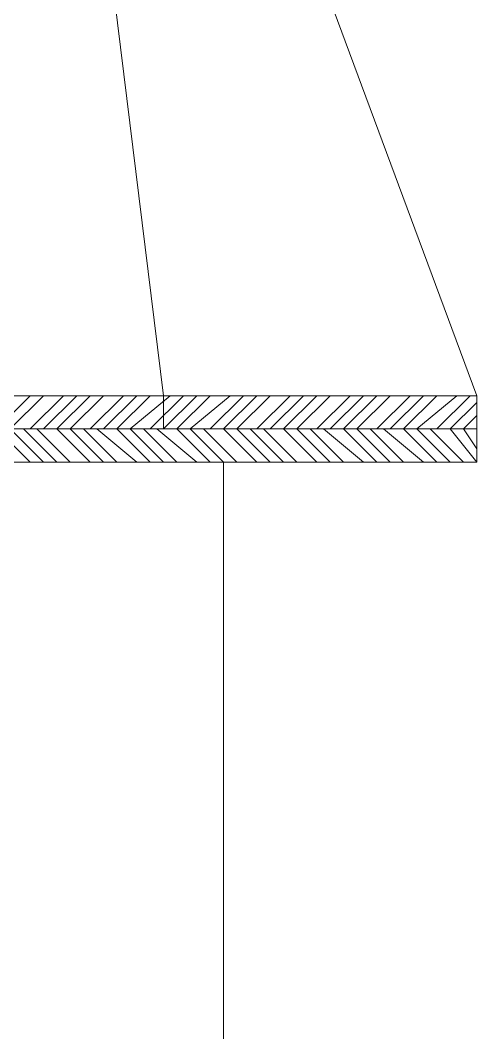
# Model space of a CAD drawing. Header units: millimetres. Extents: x 29 to 95071, y 20 to 67221.
# Drawn here: x 15065 to 15404, y 31168 to 31922 of the extents above; entities that cross this region are included whole.
import ezdxf

# ---------------------------------------------------------------- set-up
doc = ezdxf.new("R2010")
doc.units = ezdxf.units.MM

msp = doc.modelspace()

# ---------------------------------------------------------------- linework, layer by layer
at = {"color": 7, "lineweight": 0}
for points in [[(15404.29, 31642.5), (15126.73, 32390.94)], [(15087.07, 32326.5), (15171.34, 31642.5)], [(14675.68, 31642.5), (15404.29, 31642.5)], [(15047.42, 31617.72), (15072.2, 31642.5)], [(15057.33, 31617.72), (15082.12, 31642.5)], [(15072.2, 31617.72), (15096.99, 31642.5)], [(15082.12, 31617.72), (15106.9, 31642.5)], [(15092.03, 31617.72), (15116.81, 31642.5)], [(15101.94, 31617.72), (15126.73, 31642.5)], [(15116.81, 31617.72), (15141.6, 31642.5)], [(15126.73, 31617.72), (15151.51, 31642.5)], [(15136.64, 31617.72), (15161.42, 31642.5)], [(15146.55, 31617.72), (15176.29, 31642.5)], [(15161.42, 31617.72), (15186.2, 31642.5)], [(15171.34, 31617.72), (15196.12, 31642.5)], [(15181.25, 31617.72), (15206.03, 31642.5)], [(15191.16, 31617.72), (15220.9, 31642.5)], [(15206.03, 31617.72), (15230.81, 31642.5)], [(15215.94, 31617.72), (15240.73, 31642.5)], [(15225.86, 31617.72), (15250.64, 31642.5)], [(15240.73, 31617.72), (15265.51, 31642.5)], [(15250.64, 31617.72), (15275.42, 31642.5)], [(15260.55, 31617.72), (15285.34, 31642.5)], [(15270.47, 31617.72), (15295.25, 31642.5)], [(15285.34, 31617.72), (15310.12, 31642.5)], [(15295.25, 31617.72), (15320.03, 31642.5)], [(15305.16, 31617.72), (15329.94, 31642.5)], [(15315.07, 31617.72), (15339.86, 31642.5)], [(15329.94, 31617.72), (15354.73, 31642.5)], [(15339.86, 31617.72), (15364.64, 31642.5)], [(15349.77, 31617.72), (15374.55, 31642.5)], [(15359.68, 31617.72), (15389.42, 31642.5)], [(15374.55, 31617.72), (15399.34, 31642.5)], [(15384.47, 31617.72), (15404.29, 31637.54)], [(15404.29, 31592.93), (15404.29, 31642.5)], [(15394.38, 31617.72), (15404.29, 31627.63)], [(14606.29, 31617.72), (15404.29, 31617.72)], [(15072.2, 31592.93), (15047.42, 31617.72)], [(15082.12, 31592.93), (15057.33, 31617.72)], [(15092.03, 31592.93), (15067.25, 31617.72)], [(15101.94, 31592.93), (15077.16, 31617.72)], [(15116.81, 31592.93), (15092.03, 31617.72)], [(15126.73, 31592.93), (15101.94, 31617.72)], [(15136.64, 31592.93), (15111.86, 31617.72)], [(15151.51, 31592.93), (15121.77, 31617.72)], [(15161.42, 31592.93), (15136.64, 31617.72)], [(15171.34, 31592.93), (15146.55, 31617.72)], [(15181.25, 31592.93), (15156.47, 31617.72)], [(15196.12, 31592.93), (15166.38, 31617.72)], [(15206.03, 31592.93), (15181.25, 31617.72)], [(15215.94, 31592.93), (15191.16, 31617.72)], [(15225.86, 31592.93), (15201.07, 31617.72)], [(15240.73, 31592.93), (15215.94, 31617.72)], [(15250.64, 31592.93), (15225.86, 31617.72)], [(15260.55, 31592.93), (15235.77, 31617.72)], [(15270.47, 31592.93), (15245.68, 31617.72)], [(15285.34, 31592.93), (15260.55, 31617.72)], [(15295.25, 31592.93), (15270.47, 31617.72)], [(15305.16, 31592.93), (15280.38, 31617.72)], [(15320.03, 31592.93), (15290.29, 31617.72)], [(15329.94, 31592.93), (15305.16, 31617.72)], [(15339.86, 31592.93), (15315.07, 31617.72)], [(15349.77, 31592.93), (15324.99, 31617.72)], [(15364.64, 31592.93), (15334.9, 31617.72)], [(15374.55, 31592.93), (15349.77, 31617.72)], [(15384.47, 31592.93), (15359.68, 31617.72)], [(15394.38, 31592.93), (15369.6, 31617.72)], [(15404.29, 31592.93), (15384.47, 31617.72)], [(15404.29, 31602.85), (15394.38, 31617.72)], [(14645.94, 31592.93), (15404.29, 31592.93)]]:
    msp.add_lwpolyline(points, dxfattribs=at)
for points in [[(15171.34, 31642.5), (15171.34, 31617.72), (14675.68, 31617.72), (14675.68, 31642.5)], [(15215.94, 31592.93), (14893.77, 31592.93), (14893.77, 26804.91), (15215.94, 26804.91)]]:
    msp.add_lwpolyline(points, close=True, dxfattribs=at)

doc.saveas('drawing.dxf')
